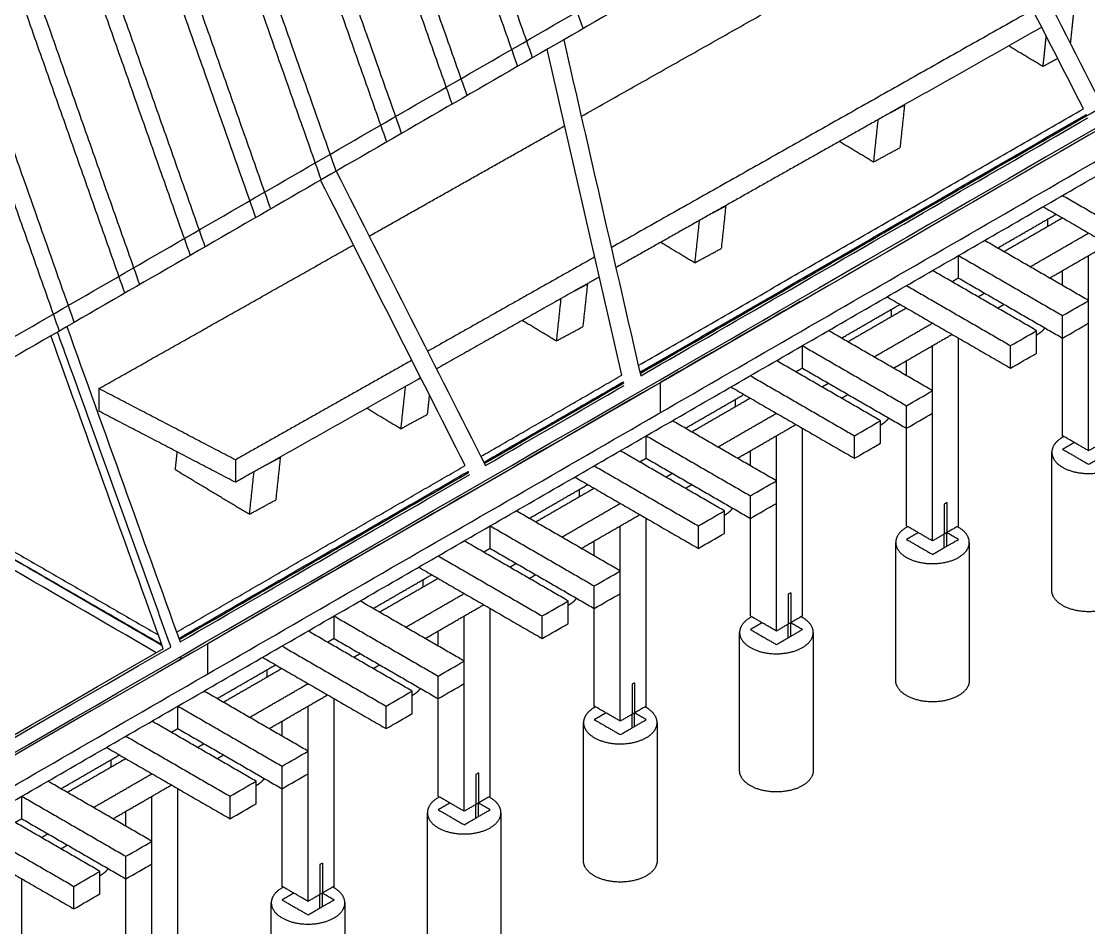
# Model space of a CAD drawing. Header units: centimetres. Extents: x 7653 to 15270, y 5751 to 14937.
# Drawn here: x 13126 to 13893, y 7207 to 7858 of the extents above; entities that cross this region are included whole.
import ezdxf

# ---------------------------------------------------------------- set-up
doc = ezdxf.new("R2010")
doc.units = ezdxf.units.CM
for name, color, linetype, true_color in [('Make2D$Visible$Curves$base', 7, 'Continuous', 0x000000), ('Make2D$Visible$Curves$Base camas', 7, 'Continuous', 0x000000), ('Make2D$Visible$Curves$estructura', 7, 'Continuous', 0x402a2a), ('Make2D$Visible$Curves$techo', 7, 'Continuous', 0x000000)]:
    doc.layers.add(name, color=color, linetype=linetype, true_color=true_color)

msp = doc.modelspace()

# ---------------------------------------------------------------- linework, layer by layer
at = {"layer": 'Make2D$Visible$Curves$base'}
for points, degree in [([(10977.84, 6071.47), (12612.9, 7015.47), (14247.96, 7959.47)], 2), ([(12454.07, 6912.98), (13351.01, 7430.83), (14247.96, 7948.68)], 2), ([(13569.51, 7610.68), (13729.32, 7702.95), (13889.13, 7795.22)], 2), ([(13570.6, 7605.92), (13730.93, 7698.49), (13891.26, 7791.05)], 2), ([(13851.96, 7767.35), (13851.94, 7767.35), (13851.93, 7767.36)], 2), ([(13819.22, 7748.48), (13819.24, 7748.48), (13819.26, 7748.47)], 2), ([(13874.23, 7732.91), (13911.61, 7711.33), (13948.98, 7689.75)], 2), ([(13827.52, 7695.15), (13848.54, 7707.29), (13869.56, 7719.42)], 2), ([(13860.22, 7724.82), (13904.6, 7699.19), (13948.98, 7673.57)], 2), ([(13874.24, 7716.73), (13853.21, 7704.59), (13832.19, 7692.45)], 2), ([(13863.29, 7715.8), (13863.29, 7714), (13863.29, 7712.21), (13863.29, 7710.41)], 3), ([(13360.65, 7705.77), (13360.65, 7705.77), (13360.65, 7705.77)], 2), ([(13850.87, 7681.66), (13871.9, 7693.8), (13892.92, 7705.94)], 2), ([(13892.92, 7657.39), (13855.55, 7678.97), (13818.17, 7700.54)], 2), ([(13864.89, 7673.57), (13885.91, 7685.71), (13906.94, 7697.85)], 2), ([(13799.49, 7689.75), (13836.86, 7668.18), (13874.23, 7646.6)], 2), ([(13799.49, 7673.57), (13799.49, 7678.97), (13799.49, 7684.36), (13799.49, 7689.75)], 3), ([(13892.92, 7657.39), (13892.92, 7668.18), (13892.92, 7678.97), (13892.92, 7689.75)], 3), ([(13855.55, 7635.81), (13818.17, 7657.39), (13780.8, 7678.97)], 2), ([(13799.49, 7673.57), (13797.15, 7672.22), (13794.82, 7670.88)], 2), ([(13799.49, 7673.57), (13836.86, 7651.99), (13874.23, 7630.42)], 2), ([(13874.23, 7668.18), (13874.23, 7671.78), (13874.23, 7675.37), (13874.23, 7678.97)], 3), ([(13762.11, 7668.18), (13799.49, 7646.6), (13836.86, 7625.02)], 2), ([(13748.1, 7660.09), (13792.48, 7634.46), (13836.86, 7608.84)], 2), ([(13813.5, 7660.09), (13815.84, 7661.44), (13818.18, 7662.79)], 2), ([(13715.4, 7630.42), (13736.42, 7642.56), (13757.44, 7654.69)], 2), ([(13762.12, 7652), (13741.1, 7639.86), (13720.07, 7627.72)], 2), ([(13751.17, 7651.07), (13751.17, 7649.27), (13751.17, 7647.47), (13751.17, 7645.67)], 3), ([(13827.52, 7652), (13829.85, 7653.34), (13832.19, 7654.69)], 2), ([(13874.23, 7646.6), (13880.46, 7650.2), (13886.69, 7653.79), (13892.92, 7657.39)], 3), ([(13892.92, 7641.21), (13892.92, 7649.3), (13892.92, 7657.39)], 2), ([(13874.23, 7630.42), (13874.23, 7638.51), (13874.23, 7646.6)], 2), ([(13780.8, 7592.66), (13743.43, 7614.23), (13706.06, 7635.81)], 2), ([(13738.76, 7616.93), (13759.78, 7629.07), (13780.8, 7641.21)], 2), ([(13836.86, 7625.02), (13843.09, 7628.62), (13849.32, 7632.22), (13855.55, 7635.81)], 3), ([(13855.55, 7619.63), (13855.55, 7627.72), (13855.55, 7635.81)], 2), ([(13874.23, 7630.42), (13880.46, 7634.01), (13886.69, 7637.61), (13892.92, 7641.21)], 3), ([(13892.92, 7549.5), (13892.92, 7580.07), (13892.92, 7610.64), (13892.92, 7641.2)], 3), ([(13752.77, 7608.84), (13773.79, 7620.98), (13794.82, 7633.11)], 2), ([(13799.49, 7495.56), (13799.49, 7540.51), (13799.49, 7585.46), (13799.49, 7630.42)], 3), ([(13874.23, 7560.29), (13874.23, 7583.67), (13874.23, 7607.04), (13874.23, 7630.41)], 3), ([(13687.37, 7625.02), (13724.74, 7603.45), (13762.11, 7581.87)], 2), ([(13687.37, 7608.84), (13687.37, 7614.23), (13687.37, 7619.63), (13687.37, 7625.02)], 3), ([(13780.8, 7592.66), (13780.8, 7603.45), (13780.8, 7614.23), (13780.8, 7625.02)], 3), ([(13836.86, 7608.84), (13836.86, 7616.93), (13836.86, 7625.02)], 2), ([(13836.86, 7608.84), (13843.09, 7612.44), (13849.32, 7616.03), (13855.55, 7619.63)], 3), ([(13743.43, 7571.08), (13706.06, 7592.66), (13668.68, 7614.23)], 2), ([(13762.11, 7603.45), (13762.11, 7607.04), (13762.11, 7610.64), (13762.11, 7614.23)], 3), ([(13456.38, 7545.37), (13507.07, 7574.64), (13557.76, 7603.9)], 2), ([(13687.37, 7608.84), (13685.04, 7607.49), (13682.7, 7606.14)], 2), ([(13687.37, 7608.84), (13724.74, 7587.26), (13762.11, 7565.69)], 2), ([(13458.5, 7541.2), (13508.67, 7570.17), (13558.85, 7599.14)], 2), ([(13650, 7603.45), (13687.37, 7581.87), (13724.74, 7560.29)], 2), ([(13701.38, 7595.35), (13703.72, 7596.7), (13706.06, 7598.05)], 2), ([(13603.28, 7565.69), (13624.3, 7577.82), (13645.33, 7589.96)], 2), ([(13635.98, 7595.35), (13680.36, 7569.73), (13724.74, 7544.11)], 2), ([(13715.4, 7587.27), (13717.74, 7588.61), (13720.07, 7589.96)], 2), ([(13762.11, 7581.87), (13768.34, 7585.46), (13774.57, 7589.06), (13780.8, 7592.66)], 3), ([(13780.8, 7576.47), (13780.8, 7584.57), (13780.8, 7592.66)], 2), ([(13650, 7587.26), (13628.98, 7575.13), (13607.95, 7562.99)], 2), ([(13639.05, 7586.34), (13639.05, 7584.54), (13639.05, 7582.74), (13639.05, 7580.95)], 3), ([(13762.11, 7565.69), (13762.11, 7573.78), (13762.11, 7581.87)], 2), ([(13626.64, 7552.2), (13647.66, 7564.34), (13668.68, 7576.47)], 2), ([(13762.11, 7565.69), (13768.34, 7569.28), (13774.57, 7572.88), (13780.8, 7576.47)], 3), ([(13780.8, 7484.77), (13780.8, 7515.34), (13780.8, 7545.91), (13780.8, 7576.47)], 3), ([(13668.68, 7527.93), (13631.31, 7549.5), (13593.94, 7571.08)], 2), ([(13640.66, 7544.11), (13661.68, 7556.25), (13682.7, 7568.38)], 2), ([(13687.37, 7430.83), (13687.37, 7475.78), (13687.37, 7520.73), (13687.37, 7565.69)], 3), ([(13724.74, 7560.29), (13730.97, 7563.89), (13737.2, 7567.48), (13743.43, 7571.08)], 3), ([(13743.43, 7554.9), (13743.43, 7562.99), (13743.43, 7571.08)], 2), ([(13762.11, 7495.56), (13762.11, 7518.93), (13762.11, 7542.31), (13762.11, 7565.68)], 3), ([(13575.25, 7544.11), (13575.25, 7549.5), (13575.25, 7554.9), (13575.25, 7560.29)], 3), ([(13575.25, 7560.29), (13612.62, 7538.71), (13650, 7517.14)], 2), ([(13668.68, 7527.93), (13668.68, 7538.71), (13668.68, 7549.5), (13668.68, 7560.29)], 3), ([(13724.74, 7544.11), (13724.74, 7552.2), (13724.74, 7560.29)], 2), ([(13892.92, 7549.5), (13883.58, 7554.9), (13874.23, 7560.29)], 2), ([(13911.61, 7560.29), (13902.26, 7554.9), (13892.92, 7549.5)], 2), ([(13482.87, 7554.29), (13482.87, 7554.29), (13482.87, 7554.29)], 2), ([(13724.74, 7544.11), (13730.97, 7547.7), (13737.2, 7551.3), (13743.43, 7554.9)], 3), ([(13882.64, 7555.44), (13878.44, 7553.01), (13874.23, 7550.58)], 2), ([(13874.23, 7550.58), (13883.58, 7545.19), (13892.92, 7539.79)], 2), ([(13892.92, 7539.79), (13902.26, 7545.19), (13911.61, 7550.58)], 2), ([(12995.48, 7544.23), (13111.38, 7477.32), (13227.27, 7410.4)], 2), ([(13000.15, 7546.92), (13112.49, 7482.07), (13224.82, 7417.21)], 2), ([(13631.31, 7506.35), (13593.94, 7527.93), (13556.56, 7549.5)], 2), ([(13575.25, 7544.11), (13572.92, 7542.76), (13570.58, 7541.41)], 2), ([(13575.25, 7544.11), (13612.62, 7522.53), (13650, 7500.95)], 2), ([(13650, 7538.71), (13650, 7542.31), (13650, 7545.91), (13650, 7549.5)], 3), ([(13866.49, 7449.17), (13866.49, 7482.25), (13866.49, 7515.34), (13866.49, 7548.42)], 3), ([(13237.89, 7419.22), (13341.51, 7479.05), (13445.13, 7538.88)], 2), ([(13537.88, 7538.71), (13575.25, 7517.14), (13612.62, 7495.56)], 2), ([(13239.49, 7414.75), (13343.37, 7474.73), (13447.25, 7534.7)], 2), ([(13249.18, 7528.47), (13249.18, 7528.47), (13249.18, 7528.47)], 2), ([(13523.86, 7530.62), (13568.24, 7505), (13612.62, 7479.38)], 2), ([(13589.27, 7530.62), (13591.6, 7531.97), (13593.94, 7533.32)], 2), ([(13650, 7517.14), (13656.22, 7520.73), (13662.45, 7524.33), (13668.68, 7527.93)], 3), ([(13668.68, 7511.74), (13668.68, 7519.83), (13668.68, 7527.93)], 2), ([(13262.9, 7520.21), (13262.9, 7520.21), (13262.9, 7520.21)], 2), ([(13491.16, 7500.96), (13512.19, 7513.09), (13533.21, 7525.23)], 2), ([(13537.88, 7522.53), (13516.86, 7510.4), (13495.84, 7498.26)], 2), ([(13526.93, 7521.61), (13526.93, 7519.81), (13526.93, 7518.01), (13526.93, 7516.21)], 3), ([(13603.28, 7522.53), (13605.62, 7523.88), (13607.95, 7525.23)], 2), ([(13650, 7500.95), (13650, 7509.05), (13650, 7517.14)], 2), ([(13791.08, 7512.28), (13790.46, 7511.92), (13789.83, 7511.56), (13789.21, 7511.2)], 3), ([(13791.08, 7512.28), (13791.08, 7501.49), (13791.08, 7490.71)], 2), ([(13556.56, 7463.19), (13519.19, 7484.77), (13481.82, 7506.35)], 2), ([(13514.52, 7487.47), (13535.54, 7499.61), (13556.57, 7511.74)], 2), ([(13612.62, 7495.56), (13618.85, 7499.16), (13625.08, 7502.75), (13631.31, 7506.35)], 3), ([(13631.31, 7490.17), (13631.31, 7498.26), (13631.31, 7506.35)], 2), ([(13650, 7500.95), (13656.22, 7504.55), (13662.45, 7508.15), (13668.68, 7511.74)], 3), ([(13668.68, 7420.04), (13668.68, 7450.61), (13668.68, 7481.17), (13668.68, 7511.74)], 3), ([(13789.21, 7511.2), (13789.21, 7500.41), (13789.21, 7489.63)], 2), ([(13528.54, 7479.38), (13549.56, 7491.51), (13570.58, 7503.65)], 2), ([(13575.25, 7366.1), (13575.25, 7411.05), (13575.25, 7456), (13575.25, 7500.96)], 3), ([(13650, 7430.83), (13650, 7454.2), (13650, 7477.58), (13650, 7500.95)], 3), ([(13463.13, 7495.56), (13500.51, 7473.98), (13537.88, 7452.41)], 2), ([(13463.13, 7479.38), (13463.13, 7484.77), (13463.13, 7490.17), (13463.13, 7495.56)], 3), ([(13556.56, 7463.19), (13556.56, 7473.98), (13556.56, 7484.77), (13556.56, 7495.56)], 3), ([(13612.62, 7479.38), (13612.62, 7487.47), (13612.62, 7495.56)], 2), ([(13612.62, 7479.38), (13618.85, 7482.97), (13625.08, 7486.57), (13631.31, 7490.17)], 3), ([(13780.8, 7484.77), (13771.46, 7490.17), (13762.11, 7495.56)], 2), ([(13770.53, 7490.71), (13766.32, 7488.28), (13762.11, 7485.85)], 2), ([(13799.49, 7495.56), (13790.14, 7490.17), (13780.8, 7484.77)], 2), ([(13789.21, 7479.92), (13789.21, 7484.77), (13789.21, 7489.63)], 2), ([(13791.08, 7481), (13791.08, 7485.85), (13791.08, 7490.71)], 2), ([(13799.49, 7485.85), (13795.28, 7488.28), (13791.08, 7490.7)], 2), ([(13519.19, 7441.62), (13481.82, 7463.19), (13444.45, 7484.77)], 2), ([(13537.88, 7473.98), (13537.88, 7477.58), (13537.88, 7481.18), (13537.88, 7484.77)], 3), ([(13754.37, 7384.44), (13754.37, 7417.52), (13754.37, 7450.61), (13754.37, 7483.69)], 3), ([(13762.11, 7485.85), (13771.46, 7480.46), (13780.8, 7475.06)], 2), ([(13780.8, 7475.06), (13790.14, 7480.46), (13799.49, 7485.85)], 2), ([(13807.23, 7483.69), (13807.23, 7450.61), (13807.23, 7417.52), (13807.23, 7384.44)], 3), ([(13425.76, 7473.98), (13463.13, 7452.41), (13500.51, 7430.83)], 2), ([(13463.14, 7479.38), (13460.8, 7478.03), (13458.46, 7476.68)], 2), ([(13463.13, 7479.38), (13500.51, 7457.8), (13537.88, 7436.22)], 2), ([(13411.74, 7465.89), (13456.12, 7440.27), (13500.51, 7414.65)], 2), ([(13477.15, 7465.89), (13479.48, 7467.24), (13481.82, 7468.59)], 2), ([(13328.74, 7465.27), (13328.72, 7465.27), (13328.71, 7465.28)], 2), ([(13379.05, 7436.22), (13400.07, 7448.36), (13421.09, 7460.5)], 2), ([(13491.17, 7457.8), (13493.5, 7459.15), (13495.83, 7460.5)], 2), ([(13537.88, 7452.41), (13544.11, 7456), (13550.34, 7459.6), (13556.56, 7463.19)], 3), ([(13556.56, 7447.01), (13556.56, 7455.1), (13556.56, 7463.19)], 2), ([(13425.76, 7457.8), (13404.74, 7445.66), (13383.72, 7433.53)], 2), ([(13414.81, 7456.87), (13414.81, 7455.08), (13414.81, 7453.28), (13414.81, 7451.48)], 3), ([(13537.88, 7436.22), (13537.88, 7444.31), (13537.88, 7452.41)], 2), ([(13296.01, 7446.4), (13296.02, 7446.39), (13296.04, 7446.39)], 2), ([(13402.4, 7422.74), (13423.42, 7434.87), (13444.45, 7447.01)], 2), ([(13537.88, 7436.22), (13544.11, 7439.82), (13550.34, 7443.42), (13556.56, 7447.01)], 3), ([(13556.56, 7355.31), (13556.56, 7385.88), (13556.56, 7416.44), (13556.56, 7447.01)], 3), ([(13678.96, 7447.55), (13678.34, 7447.19), (13677.71, 7446.83), (13677.09, 7446.47)], 3), ([(13677.09, 7446.47), (13677.09, 7435.68), (13677.09, 7424.89)], 2), ([(13678.96, 7447.55), (13678.96, 7436.76), (13678.96, 7425.97)], 2), ([(13444.45, 7398.46), (13407.07, 7420.04), (13369.7, 7441.62)], 2), ([(13416.42, 7414.65), (13437.44, 7426.78), (13458.46, 7438.92)], 2), ([(13463.13, 7301.37), (13463.13, 7346.32), (13463.13, 7391.27), (13463.13, 7436.22)], 3), ([(13500.51, 7430.83), (13506.73, 7434.42), (13512.96, 7438.02), (13519.19, 7441.62)], 3), ([(13519.19, 7425.43), (13519.19, 7433.53), (13519.19, 7441.62)], 2), ([(13537.88, 7366.1), (13537.88, 7389.47), (13537.88, 7412.85), (13537.88, 7436.22)], 3), ([(13351.01, 7414.65), (13351.01, 7420.04), (13351.01, 7425.43), (13351.01, 7430.83)], 3), ([(13351.01, 7430.83), (13388.39, 7409.25), (13425.76, 7387.67)], 2), ([(13444.45, 7398.46), (13444.45, 7409.25), (13444.45, 7420.04), (13444.45, 7430.83)], 3), ([(13500.51, 7414.65), (13500.51, 7422.74), (13500.51, 7430.83)], 2), ([(13668.68, 7420.04), (13659.34, 7425.43), (13650, 7430.83)], 2), ([(13687.37, 7430.83), (13678.03, 7425.43), (13668.68, 7420.04)], 2), ([(13407.07, 7376.89), (13369.7, 7398.46), (13332.33, 7420.04)], 2), ([(13425.76, 7409.25), (13425.76, 7412.85), (13425.76, 7416.44), (13425.76, 7420.04)], 3), ([(13500.51, 7414.65), (13506.73, 7418.24), (13512.96, 7421.84), (13519.19, 7425.43)], 3), ([(13658.41, 7425.97), (13654.2, 7423.55), (13650, 7421.12)], 2), ([(13650, 7421.12), (13659.34, 7415.72), (13668.68, 7410.33)], 2), ([(13668.68, 7410.33), (13678.03, 7415.72), (13687.37, 7421.12)], 2), ([(13677.09, 7415.19), (13677.09, 7420.04), (13677.09, 7424.89)], 2), ([(13687.37, 7421.12), (13683.16, 7423.55), (13678.96, 7425.97)], 2), ([(13678.96, 7416.26), (13678.96, 7421.12), (13678.96, 7425.97)], 2), ([(13351.02, 7414.65), (13348.68, 7413.3), (13346.35, 7411.95)], 2), ([(13351.01, 7414.65), (13388.39, 7393.07), (13425.76, 7371.49)], 2), ([(13642.26, 7319.71), (13642.26, 7352.79), (13642.26, 7385.88), (13642.26, 7418.96)], 3), ([(13695.11, 7418.96), (13695.11, 7385.88), (13695.11, 7352.79), (13695.11, 7319.71)], 3), ([(13313.64, 7409.25), (13351.01, 7387.67), (13388.39, 7366.1)], 2), ([(13299.63, 7401.16), (13344.01, 7375.54), (13388.39, 7349.91)], 2), ([(13365.03, 7401.16), (13367.37, 7402.51), (13369.7, 7403.86)], 2), ([(13425.76, 7387.67), (13431.99, 7391.27), (13438.22, 7394.87), (13444.45, 7398.46)], 3), ([(13444.45, 7382.28), (13444.45, 7390.37), (13444.45, 7398.46)], 2), ([(13266.93, 7371.49), (13287.95, 7383.63), (13308.97, 7395.77)], 2), ([(13313.64, 7393.07), (13292.62, 7380.93), (13271.6, 7368.8)], 2), ([(13302.7, 7392.14), (13302.7, 7390.35), (13302.7, 7388.55), (13302.7, 7386.75)], 3), ([(13379.05, 7393.07), (13381.38, 7394.42), (13383.72, 7395.77)], 2), ([(13290.29, 7358.01), (13311.31, 7370.14), (13332.33, 7382.28)], 2), ([(13425.76, 7371.49), (13425.76, 7379.58), (13425.76, 7387.67)], 2), ([(13425.76, 7371.49), (13431.99, 7375.09), (13438.22, 7378.68), (13444.45, 7382.28)], 3), ([(13444.45, 7290.58), (13444.45, 7321.14), (13444.45, 7351.71), (13444.45, 7382.28)], 3), ([(13566.84, 7382.82), (13566.22, 7382.46), (13565.6, 7382.1), (13564.97, 7381.74)], 3), ([(13564.97, 7381.74), (13564.97, 7370.95), (13564.97, 7360.16)], 2), ([(13566.84, 7382.82), (13566.84, 7372.03), (13566.84, 7361.24)], 2), ([(13332.33, 7333.73), (13294.95, 7355.31), (13257.58, 7376.89)], 2), ([(13304.3, 7349.92), (13325.32, 7362.05), (13346.34, 7374.19)], 2), ([(13388.39, 7366.1), (13394.62, 7369.69), (13400.84, 7373.29), (13407.07, 7376.89)], 3), ([(13407.07, 7360.7), (13407.07, 7368.79), (13407.07, 7376.89)], 2), ([(13351.01, 7236.63), (13351.01, 7281.59), (13351.01, 7326.54), (13351.01, 7371.5)], 3), ([(13425.76, 7301.37), (13425.76, 7324.74), (13425.76, 7348.12), (13425.76, 7371.49)], 3), ([(13238.9, 7349.91), (13238.9, 7355.31), (13238.9, 7360.7), (13238.9, 7366.1)], 3), ([(13238.9, 7366.1), (13276.27, 7344.52), (13313.64, 7322.94)], 2), ([(13332.33, 7333.73), (13332.33, 7344.52), (13332.33, 7355.31), (13332.33, 7366.1)], 3), ([(13388.39, 7349.91), (13388.39, 7358.01), (13388.39, 7366.1)], 2), ([(13388.39, 7349.91), (13394.62, 7353.51), (13400.84, 7357.11), (13407.07, 7360.7)], 3), ([(13556.56, 7355.31), (13547.22, 7360.7), (13537.88, 7366.1)], 2), ([(13546.29, 7361.24), (13542.08, 7358.82), (13537.88, 7356.39)], 2), ([(13575.25, 7366.1), (13565.91, 7360.7), (13556.56, 7355.31)], 2), ([(13564.97, 7350.45), (13564.97, 7355.31), (13564.97, 7360.16)], 2), ([(13575.25, 7356.39), (13571.05, 7358.81), (13566.84, 7361.24)], 2), ([(13566.84, 7351.53), (13566.84, 7356.39), (13566.84, 7361.24)], 2), ([(13294.95, 7312.15), (13257.58, 7333.73), (13220.21, 7355.31)], 2), ([(13313.64, 7344.52), (13313.64, 7348.12), (13313.64, 7351.71), (13313.64, 7355.31)], 3), ([(13530.14, 7254.97), (13530.14, 7288.06), (13530.14, 7321.14), (13530.14, 7354.23)], 3), ([(13537.88, 7356.39), (13547.22, 7350.99), (13556.56, 7345.6)], 2), ([(13556.56, 7345.6), (13565.91, 7350.99), (13575.25, 7356.39)], 2), ([(13582.99, 7354.23), (13582.99, 7321.14), (13582.99, 7288.06), (13582.99, 7254.97)], 3), ([(13201.52, 7344.52), (13238.9, 7322.94), (13276.27, 7301.37)], 2), ([(13238.9, 7349.92), (13236.56, 7348.57), (13234.23, 7347.22)], 2), ([(13238.9, 7349.91), (13276.27, 7328.34), (13313.64, 7306.76)], 2), ([(13187.51, 7336.43), (13231.89, 7310.81), (13276.27, 7285.18)], 2), ([(13252.91, 7336.43), (13255.25, 7337.78), (13257.58, 7339.13)], 2), ([(13154.81, 7306.76), (13175.83, 7318.9), (13196.85, 7331.03)], 2), ([(13201.52, 7328.34), (13180.5, 7316.2), (13159.48, 7304.06)], 2), ([(13266.93, 7328.34), (13269.26, 7329.69), (13271.6, 7331.03)], 2), ([(13313.64, 7322.94), (13319.87, 7326.54), (13326.1, 7330.14), (13332.33, 7333.73)], 3), ([(13332.33, 7317.55), (13332.33, 7325.64), (13332.33, 7333.73)], 2), ([(13190.58, 7327.41), (13190.58, 7325.61), (13190.58, 7323.82), (13190.58, 7322.02)], 3), ([(13313.64, 7306.76), (13313.64, 7314.85), (13313.64, 7322.94)], 2), ([(13178.17, 7293.28), (13199.19, 7305.41), (13220.21, 7317.55)], 2), ([(13313.64, 7306.76), (13319.87, 7310.36), (13326.1, 7313.95), (13332.33, 7317.55)], 3), ([(13332.33, 7225.85), (13332.33, 7256.41), (13332.33, 7286.98), (13332.33, 7317.55)], 3), ([(13454.72, 7318.09), (13454.1, 7317.73), (13453.48, 7317.37), (13452.85, 7317.01)], 3), ([(13452.85, 7317.01), (13452.85, 7306.22), (13452.85, 7295.43)], 2), ([(13454.72, 7318.09), (13454.72, 7307.3), (13454.72, 7296.51)], 2), ([(13220.21, 7269), (13182.84, 7290.58), (13145.46, 7312.15)], 2), ([(13192.18, 7285.19), (13213.21, 7297.32), (13234.23, 7309.46)], 2), ([(13238.9, 7171.9), (13238.9, 7216.86), (13238.9, 7261.81), (13238.9, 7306.76)], 3), ([(13276.27, 7301.37), (13282.5, 7304.96), (13288.73, 7308.56), (13294.95, 7312.15)], 3), ([(13294.95, 7295.97), (13294.95, 7304.06), (13294.95, 7312.15)], 2), ([(13313.64, 7236.63), (13313.64, 7260.01), (13313.64, 7283.39), (13313.64, 7306.76)], 3), ([(13126.78, 7285.18), (13126.78, 7290.58), (13126.78, 7295.97), (13126.78, 7301.37)], 3), ([(13126.78, 7301.37), (13164.15, 7279.79), (13201.52, 7258.21)], 2), ([(13220.21, 7269), (13220.21, 7279.79), (13220.21, 7290.58), (13220.21, 7301.37)], 3), ([(13276.27, 7285.18), (13276.27, 7293.27), (13276.27, 7301.37)], 2), ([(13444.45, 7290.58), (13435.1, 7295.97), (13425.76, 7301.37)], 2), ([(13463.13, 7301.37), (13453.79, 7295.97), (13444.45, 7290.58)], 2), ([(13182.84, 7247.42), (13145.46, 7269), (13108.09, 7290.58)], 2), ([(13201.52, 7279.79), (13201.52, 7283.39), (13201.52, 7286.98), (13201.52, 7290.58)], 3), ([(13276.27, 7285.18), (13282.5, 7288.78), (13288.73, 7292.38), (13294.95, 7295.97)], 3), ([(13434.17, 7296.51), (13429.96, 7294.08), (13425.76, 7291.66)], 2), ([(13425.76, 7291.66), (13435.1, 7286.26), (13444.45, 7280.87)], 2), ([(13444.45, 7280.87), (13453.79, 7286.26), (13463.13, 7291.66)], 2), ([(13452.85, 7285.72), (13452.85, 7290.58), (13452.85, 7295.43)], 2), ([(13463.13, 7291.66), (13458.93, 7294.08), (13454.72, 7296.51)], 2), ([(13454.72, 7286.8), (13454.72, 7291.66), (13454.72, 7296.51)], 2), ([(13126.78, 7285.18), (13124.44, 7283.83), (13122.11, 7282.49)], 2), ([(13126.78, 7285.18), (13164.15, 7263.61), (13201.52, 7242.03)], 2), ([(13418.02, 7190.24), (13418.02, 7223.33), (13418.02, 7256.41), (13418.02, 7289.5)], 3), ([(13470.87, 7289.5), (13470.87, 7256.41), (13470.87, 7223.33), (13470.87, 7190.24)], 3), ([(13089.4, 7279.79), (13126.78, 7258.21), (13164.15, 7236.63)], 2), ([(13140.8, 7271.7), (13143.13, 7273.05), (13145.46, 7274.39)], 2), ([(13075.39, 7271.7), (13119.77, 7246.07), (13164.15, 7220.45)], 2), ([(13201.52, 7258.21), (13207.75, 7261.81), (13213.98, 7265.4), (13220.21, 7269)], 3), ([(13220.21, 7252.82), (13220.21, 7260.91), (13220.21, 7269)], 2), ([(13154.81, 7263.61), (13157.15, 7264.96), (13159.48, 7266.3)], 2), ([(13201.52, 7242.03), (13201.52, 7250.12), (13201.52, 7258.21)], 2), ([(13201.52, 7242.03), (13207.75, 7245.62), (13213.98, 7249.22), (13220.21, 7252.82)], 3), ([(13220.21, 7161.11), (13220.21, 7191.68), (13220.21, 7222.25), (13220.21, 7252.81)], 3), ([(13342.61, 7253.36), (13341.98, 7253), (13341.36, 7252.64), (13340.74, 7252.28)], 3), ([(13340.74, 7252.28), (13340.74, 7241.49), (13340.74, 7230.7)], 2), ([(13342.61, 7253.36), (13342.61, 7242.57), (13342.61, 7231.78)], 2), ([(13164.15, 7236.63), (13170.38, 7240.23), (13176.61, 7243.83), (13182.84, 7247.42)], 3), ([(13182.84, 7231.24), (13182.84, 7239.33), (13182.84, 7247.42)], 2), ([(13126.78, 7107.17), (13126.78, 7152.12), (13126.78, 7197.08), (13126.78, 7242.03)], 3), ([(13164.15, 7220.45), (13164.15, 7228.54), (13164.15, 7236.63)], 2), ([(13201.52, 7171.9), (13201.52, 7195.28), (13201.52, 7218.65), (13201.52, 7242.03)], 3), ([(13332.33, 7225.85), (13322.98, 7231.24), (13313.64, 7236.63)], 2), ([(13351.01, 7236.63), (13341.67, 7231.24), (13332.33, 7225.85)], 2), ([(13164.15, 7220.45), (13170.38, 7224.05), (13176.61, 7227.64), (13182.84, 7231.24)], 3), ([(13322.05, 7231.78), (13317.85, 7229.35), (13313.64, 7226.92)], 2), ([(13340.74, 7220.99), (13340.74, 7225.85), (13340.74, 7230.7)], 2), ([(13351.01, 7226.92), (13346.81, 7229.35), (13342.61, 7231.78)], 2), ([(13342.61, 7222.07), (13342.61, 7226.93), (13342.61, 7231.78)], 2), ([(13305.9, 7125.51), (13305.9, 7158.6), (13305.9, 7191.68), (13305.9, 7224.77)], 3), ([(13313.64, 7226.92), (13322.98, 7221.53), (13332.33, 7216.14)], 2), ([(13332.33, 7216.14), (13341.67, 7221.53), (13351.01, 7226.92)], 2), ([(13358.75, 7224.77), (13358.75, 7191.68), (13358.75, 7158.6), (13358.75, 7125.51)], 3)]:
    msp.add_open_spline(points, degree=degree, dxfattribs=at)
for points, weights in [([(13861.46, 7637.79), (13859.45, 7634.83), (13855.55, 7632.58)], [0.884054367819, 0.92037717085, 0.999955834512]), ([(13749.34, 7573.06), (13747.33, 7570.1), (13743.43, 7567.85)], [0.884081175536, 0.920395175201, 0.999906104293]), ([(13866.49, 7548.42), (13866.49, 7542.1), (13874.23, 7537.64)], [0.853553390593, 0.853553390593, 1]), ([(13637.22, 7508.33), (13635.21, 7505.36), (13631.31, 7503.11)], [0.884091327405, 0.920417793069, 0.999956480822]), ([(13754.37, 7483.69), (13754.37, 7477.37), (13762.11, 7472.9)], [0.853553390593, 0.853553390593, 1]), ([(13525.11, 7443.6), (13523.09, 7440.63), (13519.19, 7438.38)], [0.884074879192, 0.920407735797, 0.999991316061]), ([(13642.26, 7418.96), (13642.26, 7412.64), (13650, 7408.17)], [0.853553390593, 0.853553390593, 1]), ([(13412.99, 7378.87), (13410.98, 7375.9), (13407.08, 7373.65)], [0.88404844564, 0.920368345411, 0.999945590259]), ([(13530.14, 7354.23), (13530.14, 7347.91), (13537.88, 7343.44)], [0.853553390593, 0.853553390593, 1]), ([(13300.87, 7314.13), (13298.86, 7311.17), (13294.96, 7308.92)], [0.884091327405, 0.920423260545, 0.999980424444]), ([(13418.02, 7289.5), (13418.02, 7283.18), (13425.76, 7278.71)], [0.853553390593, 0.853553390593, 1]), ([(13188.75, 7249.41), (13186.74, 7246.44), (13182.84, 7244.19)], [0.88404214996, 0.920373862264, 1]), ([(13305.9, 7224.77), (13305.9, 7218.45), (13313.64, 7213.98)], [0.853553390593, 0.853553390593, 1])]:
    msp.add_rational_spline(points, weights, degree=2, dxfattribs=at)
for points, weights, knots in [([(13875.19, 7559.74), (13874.7, 7559.48), (13874.23, 7559.21), (13866.49, 7554.74), (13866.49, 7548.42)], [0.980136570198, 0.989706530333, 1, 0.853553390593, 0.853553390593], [1.1859424, 1.1859424, 1.1859424, 1.2, 1.2, 1.4, 1.4, 1.4]), ([(13874.23, 7537.64), (13892.92, 7526.85), (13911.61, 7537.64), (13919.35, 7542.1), (13919.35, 7548.42)], [1, 0.707106781187, 1, 0.853553390593, 0.853553390593], [0, 0, 0, 0.4, 0.4, 0.6, 0.6, 0.6]), ([(13763.07, 7495.01), (13762.58, 7494.75), (13762.11, 7494.48), (13754.37, 7490.01), (13754.37, 7483.69)], [0.980174412017, 0.989726880183, 1, 0.853553390593, 0.853553390593], [1.1859701, 1.1859701, 1.1859701, 1.2, 1.2, 1.4, 1.4, 1.4]), ([(13807.23, 7483.69), (13807.23, 7490.01), (13799.49, 7494.48), (13799.02, 7494.75), (13798.53, 7495.01)], [0.853553390593, 0.853553390593, 1, 0.989753033122, 0.980223053347], [0.6, 0.6, 0.6, 0.8, 0.8, 0.8139941, 0.8139941, 0.8139941]), ([(13762.11, 7472.9), (13780.8, 7462.12), (13799.49, 7472.9), (13807.23, 7477.37), (13807.23, 7483.69)], [1, 0.707106781187, 1, 0.853553390593, 0.853553390593], [0, 0, 0, 0.4, 0.4, 0.6, 0.6, 0.6]), ([(13919.35, 7449.16), (13919.34, 7442.85), (13911.61, 7438.38), (13892.92, 7427.59), (13874.23, 7438.38), (13866.5, 7442.85), (13866.49, 7449.16)], [0.853553410652, 0.853607590156, 1, 0.707106781187, 1, 0.85361387817, 0.853553415577], [-2.199926, -2.199926, -2.199926, -2, -2, -1.6, -1.6, -1.4000826, -1.4000826, -1.4000826]), ([(13650.96, 7430.28), (13650.47, 7430.02), (13650, 7429.75), (13642.26, 7425.28), (13642.26, 7418.96)], [0.980126899411, 0.989701329274, 1, 0.853553390593, 0.853553390593], [1.1859353, 1.1859353, 1.1859353, 1.2, 1.2, 1.4, 1.4, 1.4]), ([(13695.11, 7418.96), (13695.11, 7425.28), (13687.37, 7429.75), (13686.9, 7430.02), (13686.41, 7430.28)], [0.853553390593, 0.853553390593, 1, 0.989744446938, 0.980207083044], [0.6, 0.6, 0.6, 0.8, 0.8, 0.8140059, 0.8140059, 0.8140059]), ([(13650, 7408.17), (13668.68, 7397.38), (13687.37, 7408.17), (13695.11, 7412.64), (13695.11, 7418.96)], [1, 0.707106781187, 1, 0.853553390593, 0.853553390593], [0, 0, 0, 0.4, 0.4, 0.6, 0.6, 0.6]), ([(13807.23, 7384.43), (13807.22, 7378.12), (13799.49, 7373.65), (13780.8, 7362.86), (13762.11, 7373.65), (13754.38, 7378.12), (13754.37, 7384.43)], [0.853553410652, 0.853607590156, 1, 0.707106781187, 1, 0.853602422323, 0.85355340701], [-2.199926, -2.199926, -2.199926, -2, -2, -1.6, -1.6, -1.400067, -1.400067, -1.400067]), ([(13538.84, 7365.55), (13538.35, 7365.29), (13537.88, 7365.02), (13530.14, 7360.55), (13530.14, 7354.23)], [0.980164738104, 0.98972167822, 1, 0.853553390593, 0.853553390593], [1.185963, 1.185963, 1.185963, 1.2, 1.2, 1.4, 1.4, 1.4]), ([(13582.99, 7354.23), (13582.99, 7360.55), (13575.25, 7365.02), (13574.78, 7365.29), (13574.29, 7365.54)], [0.853553390593, 0.853553390593, 1, 0.989762011733, 0.98023975464], [0.6, 0.6, 0.6, 0.8, 0.8, 0.8139819, 0.8139819, 0.8139819]), ([(13537.88, 7343.44), (13556.56, 7332.65), (13575.25, 7343.44), (13582.99, 7347.91), (13582.99, 7354.23)], [1, 0.707106781187, 1, 0.853553390593, 0.853553390593], [0, 0, 0, 0.4, 0.4, 0.6, 0.6, 0.6]), ([(13695.11, 7319.7), (13695.11, 7313.38), (13687.37, 7308.92), (13668.68, 7298.13), (13650, 7308.92), (13642.26, 7313.39), (13642.26, 7319.71)], [0.853553410652, 0.853607590156, 1, 0.707106781187, 1, 0.853539685211, 0.853553391876], [-2.199926, -2.199926, -2.199926, -2, -2, -1.6, -1.6, -1.3999813, -1.3999813, -1.3999813]), ([(13426.72, 7300.81), (13426.23, 7300.56), (13425.76, 7300.29), (13418.02, 7295.82), (13418.02, 7289.5)], [0.980124131292, 0.989699840512, 1, 0.853553390593, 0.853553390593], [1.1859332, 1.1859332, 1.1859332, 1.2, 1.2, 1.4, 1.4, 1.4]), ([(13470.87, 7289.5), (13470.87, 7295.82), (13463.13, 7300.29), (13462.66, 7300.56), (13462.17, 7300.81)], [0.853553390593, 0.853553390593, 1, 0.989744446938, 0.980207083044], [0.6, 0.6, 0.6, 0.8, 0.8, 0.8140059, 0.8140059, 0.8140059]), ([(13425.76, 7278.71), (13444.45, 7267.92), (13463.13, 7278.71), (13470.87, 7283.18), (13470.87, 7289.5)], [1, 0.707106781187, 1, 0.853553390593, 0.853553390593], [0, 0, 0, 0.4, 0.4, 0.6, 0.6, 0.6]), ([(13582.99, 7254.97), (13582.99, 7248.65), (13575.25, 7244.19), (13556.56, 7233.4), (13537.88, 7244.19), (13530.14, 7248.66), (13530.14, 7254.98)], [0.853553410652, 0.853607590156, 1, 0.707106781187, 1, 0.853539685211, 0.853553391876], [-2.199926, -2.199926, -2.199926, -2, -2, -1.6, -1.6, -1.3999813, -1.3999813, -1.3999813]), ([(13314.6, 7236.08), (13314.11, 7235.83), (13313.64, 7235.56), (13305.9, 7231.09), (13305.9, 7224.77)], [0.980161969089, 0.989720189199, 1, 0.853553390593, 0.853553390593], [1.185961, 1.185961, 1.185961, 1.2, 1.2, 1.4, 1.4, 1.4]), ([(13358.75, 7224.77), (13358.75, 7231.09), (13351.01, 7235.56), (13350.55, 7235.82), (13350.06, 7236.08)], [0.853553390593, 0.853553390593, 1, 0.989764582159, 0.980244536144], [0.6, 0.6, 0.6, 0.8, 0.8, 0.8139784, 0.8139784, 0.8139784]), ([(13313.64, 7213.98), (13332.33, 7203.19), (13351.01, 7213.98), (13358.75, 7218.45), (13358.75, 7224.77)], [1, 0.707106781187, 1, 0.853553390593, 0.853553390593], [0, 0, 0, 0.4, 0.4, 0.6, 0.6, 0.6])]:
    msp.add_rational_spline(points, weights, degree=2, knots=knots, dxfattribs=at)
at = {"layer": 'Make2D$Visible$Curves$Base camas'}
for points in [[(13528.51, 7789.68), (13669.54, 7869.28), (13810.56, 7948.89)], [(13852.81, 7866.25), (13701.46, 7780.82), (13550.11, 7695.39)], [(13882.3, 7866.49), (13881.01, 7854.31), (13879.71, 7842.12)], [(13859.23, 7853.7), (13805.17, 7823.18), (13751.12, 7792.67)], [(13862.32, 7847.64), (13861.15, 7836.61), (13859.98, 7825.58)], [(13859.98, 7825.58), (13847.74, 7832.94), (13835.51, 7840.3)], [(13859.98, 7825.58), (13865.32, 7828.46), (13870.65, 7831.35)], [(13751.12, 7792.67), (13755.88, 7795.25), (13760.65, 7797.82)], [(13760.65, 7797.82), (13759.02, 7782.52), (13757.4, 7767.22)], [(13760.46, 7797.94), (13760.55, 7797.88), (13760.65, 7797.82)], [(13751.12, 7792.67), (13686.94, 7756.44), (13622.77, 7720.22)], [(13376.23, 7703.72), (13446.48, 7743.37), (13516.74, 7783.03)], [(13741.56, 7787.27), (13739.94, 7772.09), (13738.33, 7756.91)], [(13738.33, 7756.91), (13726.09, 7764.27), (13713.86, 7771.64)], [(13738.33, 7756.91), (13747.86, 7762.07), (13757.4, 7767.22)], [(13622.77, 7720.22), (13588.08, 7700.64), (13553.39, 7681.05)], [(13622.77, 7720.22), (13627.54, 7722.8), (13632.3, 7725.37)], [(13632.3, 7725.37), (13630.68, 7710.07), (13629.05, 7694.77)], [(13632.11, 7725.49), (13632.21, 7725.43), (13632.3, 7725.37)], [(13613.21, 7714.82), (13611.6, 7699.64), (13609.98, 7684.46)], [(13182.13, 7594.15), (13273.53, 7645.75), (13364.92, 7697.34)], [(13609.98, 7684.46), (13597.75, 7691.82), (13585.51, 7699.19)], [(13538.33, 7688.74), (13478.24, 7654.82), (13418.15, 7620.9)], [(13609.98, 7684.46), (13619.52, 7689.62), (13629.05, 7694.77)], [(13541.61, 7674.41), (13532.5, 7669.26), (13523.38, 7664.12)], [(13523.38, 7664.12), (13528.15, 7666.69), (13532.92, 7669.27)], [(13532.92, 7669.27), (13531.29, 7653.97), (13529.66, 7638.67)], [(13532.72, 7669.39), (13532.82, 7669.33), (13532.92, 7669.27)], [(13523.38, 7664.12), (13473.95, 7636.21), (13424.52, 7608.31)], [(13513.82, 7658.72), (13512.21, 7643.54), (13510.6, 7628.36)], [(13510.6, 7628.36), (13498.36, 7635.72), (13486.13, 7643.08)], [(13510.6, 7628.36), (13520.13, 7633.51), (13529.66, 7638.67)], [(13406.85, 7614.52), (13343.52, 7578.77), (13280.18, 7543.02)], [(13411.63, 7601.03), (13357.23, 7570.33), (13302.84, 7539.62)], [(13413.22, 7601.93), (13412.42, 7601.48), (13411.63, 7601.03)], [(13411.63, 7601.03), (13412.43, 7601.47), (13413.23, 7601.9)], [(13182.13, 7594.15), (13182.13, 7586.06), (13182.13, 7577.97)], [(13280.18, 7543.02), (13231.16, 7568.59), (13182.13, 7594.15)], [(13402.07, 7595.64), (13400.46, 7580.46), (13398.84, 7565.28)], [(13419.41, 7589.69), (13418.66, 7582.64), (13417.91, 7575.59)], [(13280.18, 7526.84), (13231.16, 7552.4), (13182.13, 7577.97)], [(13398.84, 7565.28), (13386.61, 7572.64), (13374.37, 7580)], [(13398.84, 7565.28), (13408.38, 7570.43), (13417.91, 7575.59)], [(13237.01, 7535.79), (13237.69, 7542.21), (13238.37, 7548.64)], [(13280.18, 7543.02), (13280.18, 7534.93), (13280.18, 7526.84)], [(13302.84, 7539.62), (13307.61, 7542.2), (13312.37, 7544.78)], [(13312.37, 7544.78), (13310.75, 7529.48), (13309.12, 7514.18)], [(13312.18, 7544.9), (13312.28, 7544.84), (13312.37, 7544.78)], [(13290.05, 7503.87), (13263.53, 7519.83), (13237.01, 7535.79)], [(13302.84, 7539.62), (13291.51, 7533.23), (13280.18, 7526.84)], [(13293.28, 7534.23), (13291.66, 7519.05), (13290.05, 7503.87)], [(13290.05, 7503.87), (13299.59, 7509.02), (13309.12, 7514.18)]]:
    msp.add_open_spline(points, degree=2, dxfattribs=at)
at = {"layer": 'Make2D$Visible$Curves$estructura'}
for points in [[(13795.78, 8006.28), (13831.75, 7935.93), (13867.72, 7865.57), (13903.69, 7795.22)], [(13889.13, 7795.22), (13854.26, 7863.41), (13819.4, 7931.6), (13784.53, 7999.79)], [(14204.24, 7957.74), (14164.72, 7935.14), (14045.25, 7866.17), (13682.38, 7656.67)], [(13570.8, 7605.02), (13714.42, 7687.94), (13858.03, 7770.85), (14001.65, 7853.77)], [(13515.91, 7844.7), (13534.34, 7764.22), (13552.77, 7683.74), (13571.2, 7603.27)], [(13557.75, 7603.9), (13539.89, 7681.9), (13522.03, 7759.91), (13504.16, 7837.91)], [(13678.49, 7665.21), (13761.98, 7713.41), (13832.64, 7754.21), (13892.45, 7788.73)], [(13680.49, 7668.38), (13754.21, 7710.95), (13824.6, 7751.59), (13891.65, 7790.29)], [(13891.65, 7790.29), (13891.52, 7790.54), (13891.39, 7790.8), (13891.26, 7791.05)], [(13903.48, 7782.12), (13682.17, 7654.34), (13460.86, 7526.57), (13239.55, 7398.8)], [(13352.59, 7750.4), (13388.28, 7679.89), (13423.98, 7609.38), (13459.67, 7538.87)], [(13445.13, 7538.88), (13410.54, 7607.22), (13375.94, 7675.57), (13341.34, 7743.91)], [(13570.8, 7605.05), (13609.36, 7627.32), (13646.01, 7648.48), (13680.49, 7668.38)], [(13571.2, 7603.27), (13608.89, 7625.02), (13644.74, 7645.72), (13678.49, 7665.21)], [(11680.86, 6501.09), (12252.1, 6830.89), (13190.69, 7372.79), (13682.38, 7656.67)], [(13685.84, 7656.64), (13654.09, 7638.31), (13620.47, 7618.9), (13585.22, 7598.55)], [(13159.06, 7638.67), (13186.17, 7563.2), (13213.27, 7487.73), (13240.38, 7412.27)], [(13228.36, 7407.35), (13201.46, 7482.26), (13174.55, 7557.17), (13147.65, 7632.08)], [(13458.88, 7540.44), (13493.44, 7560.4), (13526.88, 7579.7), (13559.05, 7598.27)], [(13458.9, 7540.41), (13492.28, 7559.69), (13525.67, 7578.96), (13559.05, 7598.24)], [(13459.67, 7538.87), (13494.11, 7558.76), (13527.42, 7577.99), (13559.46, 7596.49)], [(13559.05, 7598.24), (13558.98, 7598.53), (13558.91, 7598.83), (13558.85, 7599.13)], [(13572.75, 7591.35), (13478.49, 7536.93), (13372.91, 7475.97), (13260.07, 7410.82)], [(13569.38, 7589.24), (13569.14, 7589.11), (13568.9, 7589.01), (13568.64, 7588.92)], [(13572.76, 7591.35), (13572.76, 7591.29), (13572.76, 7591.23), (13572.76, 7591.17)], [(13223.33, 7404.45), (13145.22, 7449.79), (13067.1, 7495.13), (12988.98, 7540.47)], [(13239.78, 7413.94), (13312.3, 7455.81), (13381.94, 7496.02), (13447.63, 7533.95)], [(13239.79, 7413.91), (13309.08, 7453.91), (13378.36, 7493.91), (13447.65, 7533.92)], [(13240.38, 7412.27), (13313, 7454.19), (13382.7, 7494.43), (13448.42, 7532.38)], [(13447.65, 7533.92), (13447.51, 7534.18), (13447.38, 7534.44), (13447.25, 7534.7)], [(11669.76, 6507.49), (12095.74, 6753.43), (12728.74, 7118.89), (13228.43, 7407.39)], [(11671.52, 6506.48), (12099.18, 6753.4), (12734.39, 7120.13), (13233.85, 7408.5)], [(13247.62, 7403.63), (12748.56, 7115.5), (12111.7, 6747.81), (11682.61, 6500.08)], [(13239.25, 7398.64), (13238.93, 7398.47), (13238.6, 7398.34), (13238.26, 7398.23)], [(13239.25, 7398.64), (13239.25, 7398.64), (13239.25, 7398.64), (13239.25, 7398.64)], [(13247.62, 7403.46), (13247.62, 7403.51), (13247.62, 7403.57), (13247.62, 7403.63)]]:
    msp.add_open_spline(points, degree=3, dxfattribs=at)
for points, knots in [([(13585.22, 7598.55), (13585.22, 7597.39), (13585.22, 7593.81), (13585.22, 7587.8), (13585.22, 7581.72), (13585.22, 7578.06), (13585.22, 7576.83)], [0.1311694, 0.1311694, 0.1311694, 0.1311694, 0.25, 0.5, 0.75, 0.8765306, 0.8765306, 0.8765306, 0.8765306]), ([(13570.83, 7590.24), (13570.55, 7589.99), (13570.25, 7589.76), (13569.94, 7589.55), (13569.85, 7589.5), (13569.77, 7589.45), (13569.68, 7589.4)], [6.864882, 6.864882, 6.864882, 6.864882, 7.997587, 7.997587, 7.997587, 8.293261, 8.293261, 8.293261, 8.293261]), ([(13260.07, 7410.82), (13260.07, 7409.67), (13260.07, 7406.09), (13260.07, 7400.08), (13260.07, 7394), (13260.07, 7390.34), (13260.07, 7389.11)], [0.1311929, 0.1311929, 0.1311929, 0.1311929, 0.25, 0.5, 0.75, 0.876534, 0.876534, 0.876534, 0.876534]), ([(13240.69, 7399.64), (13240.35, 7399.32), (13239.96, 7399.04), (13239.55, 7398.8), (13239.55, 7398.8), (13239.54, 7398.79), (13239.54, 7398.79), (13239.44, 7398.74), (13239.35, 7398.68), (13239.25, 7398.64)], [12.200527, 12.200527, 12.200527, 12.200527, 13.624795, 13.624795, 13.624795, 13.639802, 13.639802, 13.639802, 13.965715, 13.965715, 13.965715, 13.965715])]:
    msp.add_open_spline(points, degree=3, knots=knots, dxfattribs=at)
msp.add_rational_spline([(13239.45, 7398.74), (13239.14, 7398.58), (13238.77, 7398.53)], [0.853748663605, 0.854965728735, 0.863768314857], degree=2, dxfattribs=at)
msp.add_rational_spline([(13240.89, 7401.77), (13240.89, 7401.77), (13240.89, 7401.77), (13240.89, 7399.57), (13239.55, 7398.8)], [0.999334208204, 0.999666724878, 1, 0.853555289557, 0.853553390618], degree=2, knots=[3.1398053, 3.1398053, 3.1398053, 3.1415927, 3.1415927, 3.9269806, 3.9269806, 3.9269806], dxfattribs=at)
at = {"layer": 'Make2D$Visible$Curves$techo'}
for points in [[(13262.73, 8610.26), (13396.26, 8231.48), (13529.79, 7852.71)], [(13493.58, 7831.8), (13360.05, 8210.58), (13226.53, 8589.35)], [(13215.71, 8583.11), (13349.24, 8204.33), (13482.76, 7825.56)], [(13446.56, 7804.65), (13313.03, 8183.43), (13179.5, 8562.2)], [(13168.69, 8555.96), (13302.22, 8177.19), (13435.74, 7798.41)], [(13399.53, 7777.51), (13266.01, 8156.28), (13132.48, 8535.06)], [(13121.67, 8528.81), (13255.19, 8150.04), (13388.72, 7771.26)], [(13074.64, 8501.66), (13208.17, 8122.89), (13341.7, 7744.11)], [(13352.51, 7750.36), (13218.99, 8129.13), (13085.46, 8507.91)], [(13305.49, 7723.21), (13171.96, 8101.98), (13038.44, 8480.76)], [(13027.62, 8474.51), (13161.15, 8095.74), (13294.67, 7716.97)], [(12980.6, 8447.37), (13114.13, 8068.59), (13247.65, 7689.82)], [(13258.47, 7696.06), (13124.94, 8074.84), (12991.41, 8453.61)], [(13211.44, 7668.91), (13077.92, 8047.69), (12944.39, 8426.46)], [(12933.58, 8420.22), (13067.1, 8041.44), (13200.63, 7662.67)], [(13164.42, 7641.76), (13030.9, 8020.54), (12897.37, 8399.31)], [(12886.55, 8393.07), (13020.08, 8014.29), (13153.61, 7635.52)], [(12946.8, 7530.73), (13651.9, 7937.82), (14357.01, 8344.91)], [(14370.14, 8337.89), (13655.62, 7925.36), (12941.1, 7512.83)]]:
    msp.add_open_spline(points, degree=2, dxfattribs=at)
for points, knots in [([(13233.85, 7408.5), (13233.28, 7410.09), (13232.7, 7411.69), (13230.87, 7416.8), (13229.6, 7420.32), (13227.08, 7427.34), (13225.82, 7430.85), (13223.93, 7436.12), (13223.29, 7437.88), (13222.34, 7440.52), (13222.03, 7441.41), (13221.39, 7443.17), (13221.08, 7444.05), (13220.44, 7445.82), (13220.12, 7446.7), (13219.49, 7448.47), (13219.17, 7449.36), (13218.22, 7452.01), (13217.58, 7453.78), (13215.67, 7459.1), (13214.39, 7462.64), (13211.84, 7469.74), (13210.56, 7473.29), (13208.65, 7478.61), (13208.01, 7480.39), (13207.06, 7483.05), (13206.74, 7483.93), (13206.1, 7485.71), (13205.78, 7486.59), (13202.91, 7494.57), (13200.37, 7501.65), (13196.55, 7512.28), (13195.28, 7515.82), (13193.36, 7521.13), (13192.73, 7522.9), (13191.45, 7526.45), (13190.81, 7528.22), (13187.62, 7537.08), (13185.06, 7544.17), (13179.94, 7558.35), (13177.39, 7565.44), (13172.3, 7579.62), (13169.76, 7586.71), (13164.44, 7601.54), (13162.35, 7607.34), (13157.14, 7621.64), (13154.73, 7628.21), (13152.34, 7634.79)], [48.410963, 48.410963, 48.410963, 48.410963, 87.911858, 87.911858, 174.890641, 174.890641, 261.678059, 261.678059, 305.202319, 305.202319, 327.02986, 327.02986, 348.833506, 348.833506, 370.761256, 370.761256, 392.597855, 392.597855, 436.368101, 436.368101, 524.14557, 524.14557, 611.964097, 611.964097, 655.812982, 655.812982, 677.731867, 677.731867, 699.696177, 699.696177, 874.957504, 874.957504, 962.561486, 962.561486, 1006.39697, 1006.39697, 1050.188663, 1050.188663, 1225.63931, 1225.63931, 1401.097982, 1401.097982, 1576.429402, 1576.429402, 1767.734752, 1767.734752, 1930.648425, 1930.648425, 1930.648425, 1930.648425]), ([(13227.6, 7409.49), (13200.1, 7425.45), (13172.61, 7441.41), (13143.42, 7458.36), (13141.71, 7459.35), (13138.3, 7461.33), (13136.6, 7462.32), (13131.47, 7465.3), (13128.05, 7467.28), (13117.75, 7473.26), (13110.88, 7477.25), (13090.2, 7489.26), (13076.4, 7497.27), (13040.23, 7518.27), (13017.87, 7531.25), (12995.5, 7544.24)], [57.872755, 57.872755, 57.872755, 57.872755, 943.195781, 943.195781, 998.029451, 998.029451, 1052.958109, 1052.958109, 1163.170687, 1163.170687, 1384.548051, 1384.548051, 1829.011009, 1829.011009, 2549.262935, 2549.262935, 2549.262935, 2549.262935])]:
    msp.add_open_spline(points, degree=3, knots=knots, dxfattribs=at)

doc.saveas('drawing.dxf')
